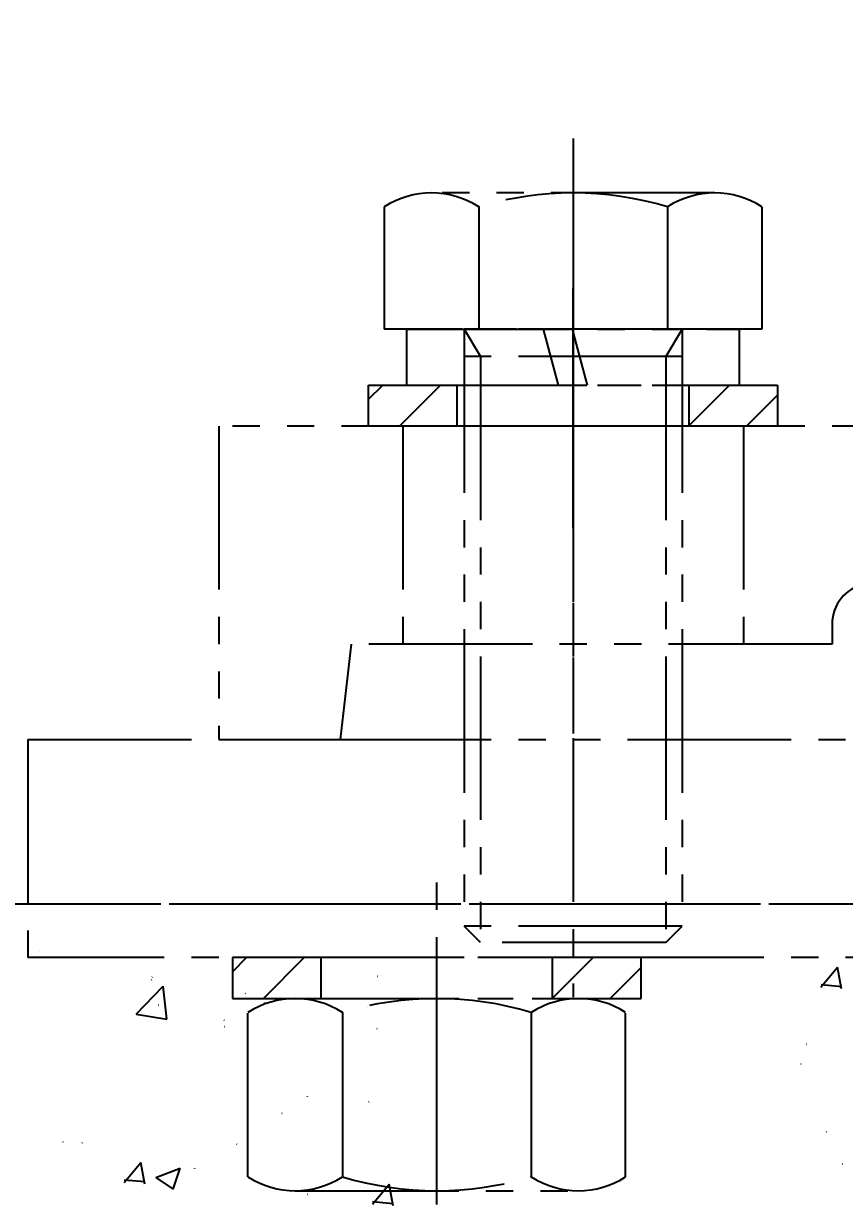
# Model space of a CAD drawing. Header units: millimetres. Extents: x -50460 to 50460, y -35640 to 35640.
# Drawn here: x 29255.7 to 29316, y 20472.2 to 20559 of the extents above; entities that cross this region are included whole.
import ezdxf

# ---------------------------------------------------------------- set-up
doc = ezdxf.new("R2010")
doc.units = ezdxf.units.MM
doc.linetypes.add('双点画线', pattern=[22, 12, -2, 2, -2, 2, -2])
doc.layers.get('0').update_dxf_attribs({"lineweight": 35})
for name, color, linetype, lineweight in [('7', 30, '双点画线', 18), ('EB0', 7, 'Continuous', 15), ('尺寸线层', 4, 'Continuous', 18)]:
    doc.layers.add(name, color=color, linetype=linetype, lineweight=lineweight)
doc.dimstyles.new('AM_DEMATIC$0', dxfattribs={"dimscale": 120, "dimtxt": 3, "dimasz": 1.5, "dimexe": 1, "dimexo": 0, "dimgap": 1, "dimtad": 1, "dimdsep": 46, "dimtxsty": 'Standard', "dimblk": '_CAXARROW', "dimcen": 0, "dimdle": 3, "dimclrd": 256, "dimclre": 256, "dimclrt": 2, "dimadec": 0, "dimazin": 2, "dimtfac": 0.7071067811865475, "dimtdec": 3, "dimtmove": 0, "dimatfit": 3, "dimfxl": 0, "dimfrac": 2, "dimtolj": 1, "dimlwd": 18, "dimarcsym": 0})

# ---------------------------------------------------------------- blocks, each defined once
blk = doc.blocks.new('*X596')
at = {"layer": '7', "linetype": '双点画线', "lineweight": 25}
for p, q in [((-75, 86.14999957531472), (-75, 23.14999957531472)), ((-64.60769515458378, 82.14999957531472), (-85.39230484541622, 82.14999957531472)), ((-88.85640646054526, 81.12825016146599), (-88.85640646054526, 72.14999957531472)), ((-81.92820323027263, 81.12825016146599), (-81.92820323027263, 72.14999957531472)), ((-68.07179676972737, 81.12825016146599), (-68.07179676972737, 72.14999957531472)), ((-61.14359353945474, 81.12825016146599), (-61.14359353945474, 72.14999957531472)), ((-75, 79.99757130484795), (-75, 58.69943262291781)), ((-75, 57.54999957531254), (-75, 75.54999957531254)), ((-75, 65.04999957531254), (-75, 75.14999957531472)), ((-61.14359353945474, 72.14999957531472), (-88.85640646054526, 72.14999957531472)), ((-87.19999999999709, 72.14999957531472), (-62.80000000000291, 72.14999957531472)), ((-87.19999999999709, 68.04999957531254), (-87.19999999999709, 72.14999957531472)), ((-67, 72.14999957531472), (-83, 72.14999957531472)), ((-83, 72.14999957531472), (-81.80000000000291, 70.14999957531472)), ((-83, 72.14999957531472), (-83, 28.34999957531545)), ((-76.06115808492177, 68.04999957531254), (-77.15974977388396, 72.14999957531472)), ((-74.08101014103158, 68.58057861777343), (-75.03743360404042, 72.14999957531472)), ((-67, 72.14999957531472), (-68.19999999999709, 70.14999957531472)), ((-67, 72.14999957531472), (-67, 28.34999957531545)), ((-62.80000000000291, 68.04999957531254), (-62.80000000000291, 72.14999957531472)), ((-67, 70.14999957531472), (-83, 70.14999957531472)), ((-81.80000000000291, 70.14999957531472), (-81.80000000000291, 27.14999957531472)), ((-75, 70.07114860947331), (-75, 42.50076767699647)), ((-68.19999999999709, 70.14999957531472), (-68.19999999999709, 27.14999957531472)), ((-90, 68.04999957531254), (-60, 68.04999957531254)), ((-90, 65.04999957531254), (-90, 68.04999957531254)), ((-90, 67.02056232374889), (-88.97056274831994, 68.04999957548716)), ((-87.72792206145823, 65.04999957519613), (-84.72792206140002, 68.04999957525433)), ((-87.19999999999709, 68.04999957531254), (-62.80000000000291, 68.04999957531254)), ((-83.5, 65.04999957531254), (-83.5, 68.04999957531254)), ((-73.93884191507823, 68.04999957531254), (-74.08101014103158, 68.58057861777343)), ((-66.5, 68.04999957531254), (-66.5, 65.04999957531254)), ((-66.49999999982538, 65.06471820129809), (-63.51471862598555, 68.04999957519613)), ((-60, 68.04999957531254), (-60, 65.04999957531254)), ((-62.27207793871639, 65.04999957525433), (-60.00000000017462, 67.3220775137961)), ((-35.99041606974788, 65.04999957531254), (-100.9904147956986, 65.04999957531254)), ((-100.9904147956986, 65.04999957531254), (-100.9904147956986, 42.04999999999563)), ((-60, 65.04999957531254), (-90, 65.04999957531254)), ((-87.5, 65.04999957531254), (-87.5, 49.04999993294041)), ((-62.5, 65.04999957531254), (-62.5, 49.04999993294041)), ((-55.99041562271304, 50.53137171963681), (-55.99041562271304, 49.04999993294041)), ((-92.06666113980464, 42.04999999999563), (-91.25836691097356, 49.05000946968357)), ((-55.99041562271304, 49.04999993294041), (-91.25837241701083, 49.04999993294041)), ((-115, 42.04999999999563), (115, 42.04999999999927)), ((-115, 42.04999999999563), (-115, 26.04999999999563)), ((-100.9904147956986, 42.04999999999563), (-92.06666113980464, 42.04999999999563)), ((-85, 15.54999999999927), (-85, 33.54999999999927)), ((-148.6353144765162, 30.00000009739597), (151.3646855234838, 30.00000009739961)), ((-139.2440376815503, 30), (139.2440376815503, 30)), ((-81.80000000000291, 27.14999957531472), (-83, 28.34999957531545)), ((-67, 28.34999957531545), (-83, 28.34999957531545)), ((-68.19999999999709, 27.14999957531472), (-67, 28.34999957531545)), ((-68.19999999999709, 27.14999957531472), (-81.80000000000291, 27.14999957531472)), ((-114.137607890254, 26.51325794778677), (-114.1174567154085, 26.52872048808422)), ((115, 26.04999999999927), (-115, 26.04999999999563)), ((-70, 26.04999999999927), (-100, 26.04999999999927)), ((-100, 26.04999999999927), (-100, 23.04999999999927)), ((-99.99999999970896, 25.02056274878487), (-98.97056274837814, 26.05000000011569)), ((-97.72792206105078, 23.05000000029031), (-94.7279220612836, 26.05000000011569)), ((-93.5, 26.04999999999927), (-93.5, 23.04999999999927)), ((-85, 7.928250586155627), (-85, 26.05000000000291)), ((-76.5, 23.04999999999927), (-76.5, 26.04999999999927)), ((-76.49999999988358, 23.06471862592662), (-73.51471862592734, 26.04999999994106)), ((-72.27207793859998, 23.05000000005748), (-70.00000000005821, 25.32207793865746)), ((-70, 23.04999999999927), (-70, 26.04999999999927)), ((-56.81482615580899, 23.8873928838766), (-55.5903157593566, 25.34670754801846)), ((-55.29660638957284, 23.75461327169614), (-55.59029546058446, 25.34675346783479)), ((-105.9548045439733, 24.43556503845684), (-105.9333824012429, 24.42191762840594)), ((-105.8902793768357, 24.62314867053283), (-105.8701282019902, 24.63861121082664)), ((-89.38146071427036, 24.69786679311073), (-89.35627801479131, 24.70118215839466)), ((-107.0670069014304, 21.89673185581705), (-105.0886391174718, 23.95861622731172)), ((-104.8079984509095, 21.54644958789504), (-105.0886223363632, 23.95868275922112)), ((-56.79850552715652, 24.0739384496228), (-55.28030480726738, 23.94111309767686)), ((-105.4102489325887, 22.58763679087133), (-105.3850662331097, 22.59095215615162)), ((-100, 23.04999999999927), (-70, 23.04999999999927)), ((-99.02643461468688, 23.42808188995696), (-99.00125191520783, 23.43139725523724)), ((-97.6429508633446, 22.7330393931843), (-97.62279968849907, 22.74850193348175)), ((-95.39230484541622, 23.05000000000291), (-74.60769515459833, 23.05000000000291)), ((-107.0670069073531, 21.89673182501792), (-104.8080133543117, 21.54638324533153)), ((-98.85640646055981, 9.971749413849466), (-98.85640646055981, 22.02825058615417)), ((-91.92820323028718, 22.02825058615417), (-91.92820323028718, 9.971749413849466)), ((-90.09669030808436, 22.39803124962418), (-90.07526816536847, 22.38438383957327)), ((-78.07179676972737, 22.02825058615417), (-78.07179676972737, 9.971749413849466)), ((-71.14359353945474, 9.971749413849466), (-71.14359353945474, 22.02825058615417)), ((-100.628775673249, 21.47716250081066), (-100.6100488288939, 21.46000250953875)), ((-100.5778467203345, 21.01006511540254), (-100.5564245776186, 20.99641770535163)), ((-89.39562234995537, 20.84293011598129), (-89.37547117510985, 20.85839265627874)), ((-57.88393628534686, 19.70623461592186), (-57.85875358586782, 19.70954998120214)), ((-58.29477326545748, 18.26837403171885), (-58.27335112272704, 18.25472662166794)), ((-94.52382441352529, 15.88300534566952), (-94.50509756917018, 15.86584535439761)), ((-89.9792867711949, 15.4808015635208), (-89.95410407171585, 15.48411692880472)), ((-96.36310108909674, 14.64035646443517), (-96.3379183896177, 14.6436718297191)), ((-56.40630829616566, 13.28249300684547), (-56.38615712132014, 13.29795554714292)), ((-112.4296633566264, 12.52515341427352), (-112.4044806571474, 12.5284687795538)), ((-111.0132553719304, 12.47364390624352), (-110.9931041970849, 12.48910644654097)), ((-99.70526748902921, 12.38897165364688), (-99.68384534631332, 12.37532424359233)), ((-107.9457681893982, 9.563425371325138), (-106.7212577929458, 11.022740035467)), ((-106.4275591831538, 9.430685973020445), (-106.7212482541654, 11.02282616915909)), ((-105.6045793816884, 9.912685488892748), (-103.8261086692073, 10.59537643277872)), ((-104.3411208600592, 9.060560344383703), (-103.8261022254737, 10.59546082344241)), ((-102.7659268585558, 10.58353462904051), (-102.7457756837102, 10.59899716933796)), ((-55.22060275975673, 10.91850919040007), (-55.19542006027768, 10.921824555684)), ((-107.9294475694915, 9.749970923759975), (-106.4112468496023, 9.617145571810397)), ((-105.6045794148085, 9.912685479474021), (-104.3411261542351, 9.060475494585262)), ((-95.39230484541622, 8.950000000004366), (-74.60769515459833, 8.950000000004366)), ((-94.51859834507923, 8.693425351732003), (-94.49844717024826, 8.708887892029452)), ((-94.3283096653904, 8.963471730592573), (-94.30688752267451, 8.949824320538028)), ((-89.72735955133976, 7.969521142760641), (-88.50284915488737, 9.428835806902498)), ((-88.20915193413384, 7.836767438184324), (-88.50284100514546, 9.428907634322968)), ((-89.71103893079271, 8.156066700390511), (-88.19283821090357, 8.023241348444571))]:
    blk.add_line(p, q, dxfattribs=at)
for centre, radius, start, end in [((-85.39230484541622, 75.76684354511963), 6.383156030192944, 57.13276776348206, 122.8672322364611), ((-75, 58.14999957531472), 24.00000000000005, 73.22134511911118, 106.7786548810317), ((-64.60769515458378, 75.76684354511963), 6.38315603019296, 57.13276776348272, 122.8672322364613), ((-52.99041562271304, 50.53137181575585), 3, 103.0000028856336, 180.0000000001274), ((-95.39230484541622, 16.66684396981145), 6.383156030192954, 57.13276776348292, 122.8672322364611), ((-85, -0.9499999999970896), 24.00000000000005, 73.2213451191112, 106.7786548810316), ((-74.60769515459833, 16.66684396981145), 6.383156030192954, 57.13276776348301, 122.8672322364618), ((-95.39230484541622, 15.33315603019582), 6.38315603019297, 237.132767763483, 302.8672322364617), ((-85, 32.95000000000437), 24.00000000000007, 253.2213451191111, 286.7786548810312), ((-74.60769515459833, 15.33315603019582), 6.383156030192944, 237.1327677634829, 302.8672322364615)]:
    blk.add_arc(centre, radius, start, end, dxfattribs=at)
blk = doc.blocks.new('*X595')
at = {"layer": 'EB0'}
blk.add_blockref('*X596', (0, 7.275957614183426e-12), dxfattribs=at)
blk = doc.blocks.new('*X644')
at = {"layer": '尺寸线层', "linetype": 'Continuous', "lineweight": 18}
for points in [[(28896.06310700117, 19488.91433521855), (29076.06310700117, 19511.41433521855), (29076.06310700117, 19466.41433521855)], [(30146.06310700117, 19488.91433521855), (29966.06310700117, 19511.41433521855), (29966.06310700117, 19466.41433521855)]]:
    blk.add_hatch(color=256, dxfattribs=at).paths.add_polyline_path(points, flags=0)
at = {"layer": '尺寸线层'}
for p, q in [((28896.06310700117, 21939.44460688287), (28896.06310700117, 19368.91433521855)), ((30146.06310700117, 21939.44460688287), (30146.06310700117, 19368.91433521855))]:
    blk.add_line(p, q, dxfattribs=at)
at = {"layer": '尺寸线层', "linetype": 'Continuous', "lineweight": 18}
blk.add_line((28896.06310700117, 19488.91433521855), (30146.06310700117, 19488.91433521855), dxfattribs=at)
at = {"layer": '尺寸线层', "color": 2, "insert": (29534.06310750116, 19788.91433521856), "char_height": 360.0000000000001, "width": 1880, "attachment_point": 5, "line_spacing_factor": 1.37}
blk.add_mtext('1250', dxfattribs=at)
blk = doc.blocks.new('_CAXARROW')
blk.add_hatch(color=0).paths.add_polyline_path([(0, 0), (-1, 0.125), (-1, -0.125)], flags=0)
blk = doc.blocks.new('*X645')
at = {"layer": '尺寸线层', "linetype": 'Continuous', "lineweight": 18}
for points in [[(29521.06310700117, 18578.15995013993), (29701.06310700117, 18600.65995013993), (29701.06310700117, 18555.65995013993)], [(30671.06310700121, 18578.15995013993), (30491.06310700121, 18600.65995013993), (30491.06310700121, 18555.65995013993)]]:
    blk.add_hatch(color=256, dxfattribs=at).paths.add_polyline_path(points, flags=0)
at = {"layer": '尺寸线层'}
for p, q in [((30671.06310700121, 21162.18193107477), (30671.06310700121, 18458.15995013993)), ((29521.06310700117, 20461.44460688288), (29521.06310700117, 18458.15995013993))]:
    blk.add_line(p, q, dxfattribs=at)
at = {"layer": '尺寸线层', "linetype": 'Continuous', "lineweight": 18}
blk.add_line((29521.06310700117, 18578.15995013993), (30671.06310700121, 18578.15995013993), dxfattribs=at)
at = {"layer": '尺寸线层', "color": 2, "insert": (30109.06310750119, 18878.15995013994), "char_height": 360.0000000000001, "width": 1880, "attachment_point": 5, "line_spacing_factor": 1.37}
blk.add_mtext('1150', dxfattribs=at)
blk = doc.blocks.new('*X646')
at = {"layer": '尺寸线层', "linetype": 'Continuous', "lineweight": 18}
for points in [[(28371.06310700121, 18578.15995013993), (28551.06310700121, 18600.65995013993), (28551.06310700121, 18555.65995013993)], [(29521.06310700117, 18578.15995013993), (29341.06310700117, 18600.65995013993), (29341.06310700117, 18555.65995013993)]]:
    blk.add_hatch(color=256, dxfattribs=at).paths.add_polyline_path(points, flags=0)
at = {"layer": '尺寸线层'}
for p, q in [((28371.06310700121, 21162.18193107477), (28371.06310700121, 18458.15995013993)), ((29521.06310700117, 20461.44460688288), (29521.06310700117, 18458.15995013993))]:
    blk.add_line(p, q, dxfattribs=at)
at = {"layer": '尺寸线层', "linetype": 'Continuous', "lineweight": 18}
blk.add_line((28371.06310700121, 18578.15995013993), (29521.06310700117, 18578.15995013993), dxfattribs=at)
at = {"layer": '尺寸线层', "color": 2, "insert": (28959.06310750118, 18878.15995013993), "char_height": 360.0000000000001, "width": 1880, "attachment_point": 5, "line_spacing_factor": 1.37}
blk.add_mtext('1150', dxfattribs=at)

msp = doc.modelspace()

# ---------------------------------------------------------------- block references
at = {"layer": '尺寸线层'}
msp.add_blockref('*X595', (29371.06310700117, 20464.44460688287), dxfattribs=at)

# ---------------------------------------------------------------- dimensions: what is measured, and where the dimension line sits
for base, p1, p2, picture, middle in [((30146.06310700117, 19488.91433521855), (28896.06310700117, 21939.44460688287), (30146.06310700117, 21939.44460688287), '*X644', (29521.06310700117, 19488.91433521855)), ((29521.06310700117, 18578.15995013993), (28371.06310700121, 21162.18193107477), (29521.06310700117, 20461.44460688288), '*X646', (28946.06310700119, 18578.15995013993)), ((30671.06310700121, 18578.15995013993), (29521.06310700117, 20461.44460688288), (30671.06310700121, 21162.18193107477), '*X645', (30096.06310700119, 18578.15995013993))]:
    dim = msp.add_linear_dim(base=base, p1=p1, p2=p2, dimstyle='AM_DEMATIC$0', override={"dimsah": 1, "dimtfill": 1, "dimtzin": 8}, dxfattribs=at)
    dim.commit()
    dim.dimension.update_dxf_attribs({"geometry": picture, "text_midpoint": middle})

doc.saveas('drawing.dxf')
